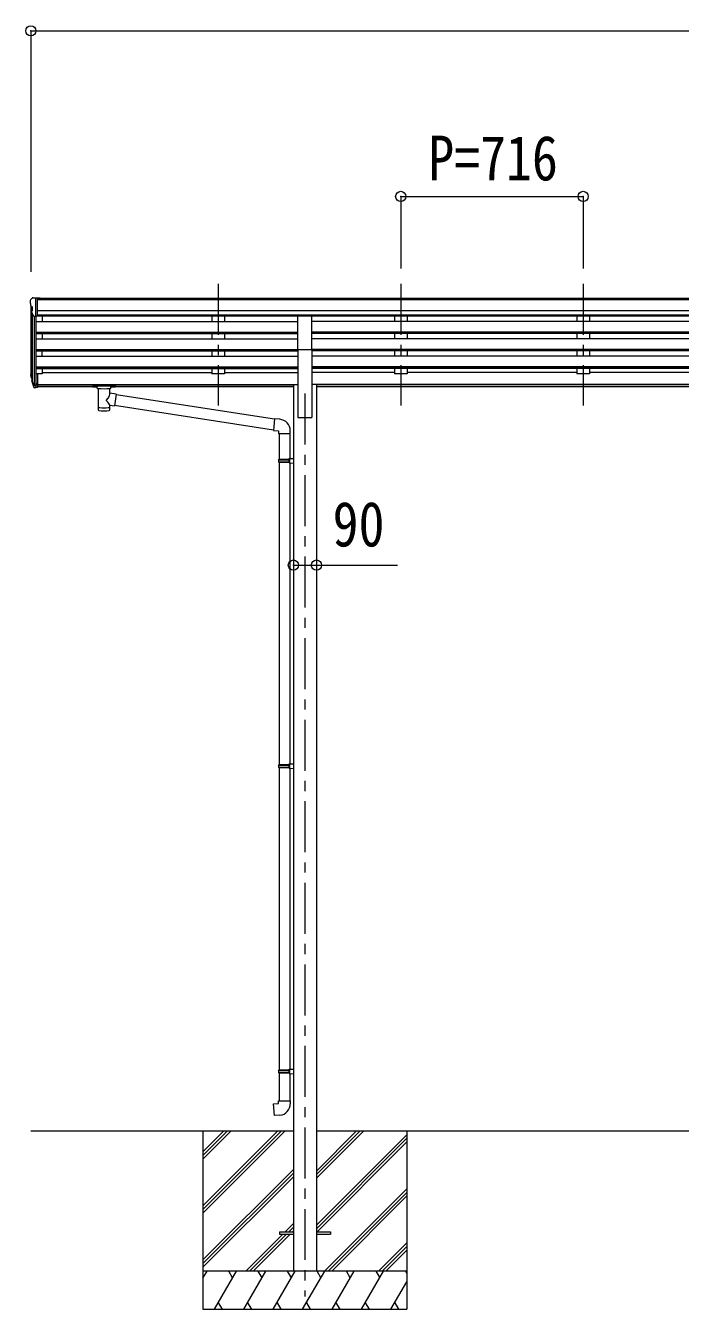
# Model space of a CAD drawing. Units: millimetres at full size, sheet at 1:40; some dimension numbers follow another scale. Extents: x -11243 to 11243, y -7760 to 7760.
# Drawn here: x 1941 to 4510, y -4927 to 110 of the extents above; entities that cross this region are included whole.
import ezdxf
from ezdxf.enums import TextEntityAlignment as Align

# ---------------------------------------------------------------- set-up
doc = ezdxf.new("R2010")
doc.units = ezdxf.units.MM
doc.header["$LTSCALE"] = 40
doc.header["$PDMODE"] = 32
doc.header["$PDSIZE"] = 40
doc.linetypes.add('CHAIN1', pattern=[8, 5, -1, 1, -1])
for name, color, linetype, lineweight in [('0-0_0', 7, 'Continuous', 9), ('0-1_本体', 5, 'CHAIN1', 9), ('0-3_ELV2', 4, 'Continuous', 9), ('0-6_OTH_LINE', 6, 'Continuous', 9), ('0-9_OUTLINE', 7, 'Continuous', 9)]:
    doc.layers.add(name, color=color, linetype=linetype, lineweight=lineweight)
doc.styles.add('ＭＳ ゴシック', font='')
doc.styles.get('ＭＳ ゴシック').set_extended_font_data('MS Gothic')

msp = doc.modelspace()

# ---------------------------------------------------------------- linework, layer by layer
at = {"layer": '0-0_0'}
for p, q in [((1960.52, -4226.61), (2991.32, -4226.61)), ((2636.52, -4226.61), (2636.52, -4926.61)), ((2636.52, -4520.79), (2930.69, -4226.61)), ((2636.52, -4534.93), (2944.84, -4226.61)), ((2636.52, -4549.07), (2958.98, -4226.61)), ((2636.52, -4336.94), (2746.85, -4226.61)), ((2636.52, -4322.8), (2732.7, -4226.61)), ((2636.52, -4308.66), (2718.56, -4226.61)), ((3081.72, -4226.61), (5891.32, -4226.61)), ((3081.72, -4412.24), (3267.35, -4226.61)), ((3081.72, -4398.1), (3253.2, -4226.61)), ((3081.72, -4383.96), (3239.06, -4226.61)), ((3436.52, -4226.61), (3436.52, -4926.61)), ((3081.72, -4596.09), (3436.52, -4241.29)), ((3081.72, -4610.23), (3436.52, -4255.44)), ((3083.98, -4622.11), (3436.52, -4269.58)), ((2636.52, -4732.92), (2991.32, -4378.12)), ((2636.52, -4747.06), (2991.32, -4392.27)), ((2636.52, -4761.21), (2991.32, -4406.41)), ((3113.32, -4776.61), (3436.52, -4453.42)), ((3127.47, -4776.61), (3436.52, -4467.57)), ((3141.61, -4776.61), (3436.52, -4481.71)), ((2804.96, -4776.61), (2950.46, -4631.11)), ((2819.1, -4776.61), (2964.6, -4631.11)), ((2833.24, -4776.61), (2978.74, -4631.11)), ((2959.46, -4622.11), (2991.32, -4590.26)), ((2973.6, -4622.11), (2991.32, -4604.4)), ((2987.74, -4622.11), (2991.32, -4618.54)), ((3325.46, -4776.61), (3436.52, -4665.56)), ((3339.6, -4776.61), (3436.52, -4679.7)), ((3353.74, -4776.61), (3436.52, -4693.84)), ((3436.52, -4776.61), (2636.52, -4776.61)), ((2636.52, -4804.12), (2652.39, -4776.61)), ((2681.26, -4926.61), (2767.86, -4776.61)), ((2752.86, -4802.59), (2737.86, -4776.61)), ((2796.73, -4926.61), (2883.33, -4776.61)), ((2868.33, -4802.6), (2853.33, -4776.61)), ((2912.2, -4926.61), (2998.8, -4776.61)), ((2983.8, -4802.6), (2968.8, -4776.61)), ((3027.67, -4926.61), (3114.27, -4776.61)), ((3099.27, -4802.59), (3084.27, -4776.61)), ((3143.14, -4926.61), (3229.74, -4776.61)), ((3214.74, -4802.59), (3199.74, -4776.61)), ((3258.61, -4926.61), (3345.21, -4776.61)), ((3315.21, -4776.61), (3330.21, -4802.59)), ((3430.68, -4776.61), (3436.52, -4786.71)), ((3374.08, -4926.61), (3436.52, -4818.48)), ((2636.52, -4926.61), (3436.52, -4926.61)), ((2696.26, -4900.63), (2711.26, -4926.61)), ((2811.73, -4900.63), (2826.73, -4926.61)), ((2927.2, -4900.63), (2942.2, -4926.61)), ((3042.67, -4900.63), (3057.67, -4926.61)), ((3158.14, -4900.63), (3173.14, -4926.61)), ((3273.61, -4900.63), (3288.61, -4926.61)), ((3389.08, -4900.63), (3404.08, -4926.61))]:
    msp.add_line(p, q, dxfattribs=at)
at = {"layer": '0-1_本体'}
for p, q in [((2696.51, -902.21), (2696.51, -1379.73)), ((2696.52, -902.21), (2696.52, -1379.73)), ((3412.51, -902.21), (3412.51, -1379.73)), ((3412.52, -902.21), (3412.52, -1379.73)), ((4128.51, -902.21), (4128.51, -1379.73)), ((4128.52, -902.21), (4128.52, -1379.73)), ((3036.52, -1333.05), (3036.52, -4876.61))]:
    msp.add_line(p, q, dxfattribs=at)
at = {"layer": '0-3_ELV2'}
for p, q in [((1958.52, -967.33), (1958.52, -967.96)), ((1960.52, -988.53), (1960.52, -1254.97)), ((1961.05, -989.14), (1966.37, -992.21)), ((1965.42, -958.52), (1961.36, -964.33)), ((1968.52, -957.96), (1966.18, -958.1)), ((1966.52, -992.47), (1966.52, -1008.75)), ((1968.52, -957.96), (1987.02, -957.96)), ((1980.52, -1030.94), (1980.52, -957.96)), ((1987.02, -957.96), (1997.02, -958.04)), ((1987.02, -1029.94), (1987.02, -957.96)), ((6986.02, -959.56), (1987.02, -959.56)), ((6986.02, -964.78), (1987.02, -964.78)), ((1997.02, -959.56), (1997.02, -958.04)), ((1972.89, -1029.13), (1963.89, -1013.53)), ((1965.49, -1016.3), (1965.49, -1281.68)), ((1974.52, -1030.47), (1974.51, -1300.11)), ((1980.52, -1030.94), (1975.31, -1030.62)), ((1980.52, -1030.94), (1980.51, -1255.34)), ((1980.51, -1049.86), (3009.01, -1049.86)), ((1987.02, -1029.94), (1980.52, -1029.94)), ((6986.02, -1008.31), (1987.02, -1008.31)), ((6986.02, -1026.16), (1987.02, -1026.16)), ((3009.02, -1029.41), (1987.02, -1029.41)), ((2005.51, -1029.41), (2005.51, -1049.86)), ((2671.51, -1029.41), (2671.51, -1049.86)), ((2721.51, -1029.41), (2721.51, -1049.86)), ((3009.02, -1160.38), (3009.02, -1028.59)), ((3009.02, -1028.59), (3064.02, -1028.59)), ((5909.01, -1049.86), (3064.01, -1049.86)), ((3064.02, -1160.38), (3064.02, -1028.59)), ((5909.02, -1029.41), (3064.02, -1029.41)), ((3387.51, -1029.41), (3387.51, -1049.86)), ((3437.51, -1029.41), (3437.51, -1049.86)), ((4103.51, -1029.41), (4103.51, -1049.86)), ((4153.51, -1029.41), (4153.51, -1049.86)), ((1980.51, -1091.74), (3009.01, -1091.74)), ((1980.51, -1093.23), (3009.01, -1093.23)), ((1980.51, -1097.55), (3009.01, -1097.55)), ((2005.51, -1097.55), (2005.51, -1118.35)), ((2671.51, -1097.55), (2671.51, -1118.35)), ((2721.51, -1097.55), (2721.51, -1118.35)), ((5909.01, -1091.74), (3064.01, -1091.74)), ((5909.01, -1093.23), (3064.01, -1093.23)), ((5909.01, -1097.55), (3064.01, -1097.55)), ((3387.51, -1097.55), (3387.51, -1118.35)), ((3437.51, -1097.55), (3437.51, -1118.35)), ((4103.51, -1097.55), (4103.51, -1118.35)), ((4153.51, -1097.55), (4153.51, -1118.35)), ((1980.51, -1118.35), (3009.01, -1118.35)), ((5909.01, -1118.35), (3064.01, -1118.35)), ((1980.51, -1160.23), (3009.01, -1160.23)), ((1980.51, -1161.73), (3009.01, -1161.73)), ((1980.51, -1166.04), (3009.01, -1166.04)), ((1980.51, -1186.84), (3009.01, -1186.84)), ((2005.51, -1186.84), (2005.51, -1166.04)), ((2671.51, -1166.04), (2671.51, -1186.84)), ((2721.51, -1166.04), (2721.51, -1186.84)), ((3009.02, -1160.38), (3009.02, -1426.61)), ((3009.02, -1160.38), (3064.02, -1160.38)), ((5909.01, -1160.23), (3064.01, -1160.23)), ((5909.01, -1161.73), (3064.01, -1161.73)), ((5909.01, -1166.04), (3064.01, -1166.04)), ((5909.01, -1186.84), (3064.01, -1186.84)), ((3064.02, -1160.38), (3064.02, -1426.61)), ((3387.51, -1166.04), (3387.51, -1186.84)), ((3437.51, -1166.04), (3437.51, -1186.84)), ((4103.51, -1166.04), (4103.51, -1186.84)), ((4153.51, -1166.04), (4153.51, -1186.84)), ((1980.51, -1228.72), (3009.01, -1228.72)), ((1980.51, -1230.22), (3009.01, -1230.22)), ((1980.51, -1234.54), (3009.01, -1234.54)), ((1980.51, -1255.34), (1980.51, -1310.11)), ((1987.01, -1255.34), (1980.51, -1255.34)), ((1987.01, -1255.34), (1987.01, -1309.37)), ((2005.51, -1255.97), (1987.01, -1255.97)), ((2005.51, -1234.54), (2005.51, -1255.97)), ((2005.51, -1251.03), (2671.51, -1251.03)), ((2671.51, -1234.54), (2671.51, -1255.97)), ((2721.51, -1255.97), (2671.51, -1255.97)), ((2721.51, -1234.54), (2721.51, -1255.97)), ((2721.51, -1251.03), (3009.01, -1251.03)), ((5909.01, -1228.72), (3064.01, -1228.72)), ((5909.01, -1230.22), (3064.01, -1230.22)), ((5909.01, -1234.54), (3064.01, -1234.54)), ((3387.51, -1251.03), (3064.01, -1251.03)), ((3387.51, -1234.54), (3387.51, -1255.97)), ((3437.51, -1255.97), (3387.51, -1255.97)), ((3437.51, -1234.54), (3437.51, -1255.97)), ((4103.51, -1251.03), (3437.51, -1251.03)), ((4103.51, -1234.54), (4103.51, -1255.97)), ((4153.51, -1255.97), (4103.51, -1255.97)), ((4153.51, -1234.54), (4153.51, -1255.97)), ((4819.51, -1251.03), (4153.51, -1251.03)), ((1961.61, -1269.53), (1965.49, -1277.47)), ((1962.21, -1268.15), (1965.49, -1275.21)), ((1963.92, -1280.8), (1964.26, -1285.21)), ((1964.26, -1285.21), (1973.07, -1308.75)), ((1964.88, -1284.64), (1973.07, -1300.82)), ((1974.08, -1299.69), (1966.33, -1284.29)), ((1980.51, -1300.37), (1975.38, -1300.37)), ((1980.51, -1302.18), (1975.67, -1302.18)), ((1987.01, -1295.47), (1980.51, -1295.47)), ((1987.01, -1300.35), (1980.51, -1300.35)), ((1987.01, -1309.37), (1980.51, -1309.37)), ((1987.01, -1298.04), (2991.31, -1298.04)), ((1987.01, -1299.44), (2991.31, -1299.44)), ((2221.01, -1307.13), (1987.01, -1307.13)), ((2991.31, -1307.13), (2275.01, -1307.13)), ((2991.32, -1297.61), (2991.32, -4776.61)), ((2991.32, -1297.61), (3009.02, -1297.61)), ((3081.72, -1297.61), (3064.02, -1297.61)), ((5891.31, -1298.04), (3081.71, -1298.04)), ((5891.31, -1299.44), (3081.71, -1299.44)), ((5891.31, -1307.13), (3081.71, -1307.13)), ((3081.72, -1297.61), (3081.72, -4776.61)), ((1980.51, -1310.11), (1975.67, -1310.11)), ((3009.02, -1426.61), (3064.02, -1426.61)), ((2936.52, -4622.11), (2936.52, -4631.11)), ((2936.52, -4622.11), (2991.32, -4622.11)), ((2936.52, -4631.11), (2991.32, -4631.11)), ((3081.72, -4622.11), (3136.52, -4622.11)), ((3081.72, -4631.11), (3136.52, -4631.11)), ((3136.52, -4622.11), (3136.52, -4631.11))]:
    msp.add_line(p, q, dxfattribs=at)
for centre, radius, start, end in [((1961.52, -967.33), 3, 93, 180), ((2160.52, -967.96), 202, 180, 184.94904), ((1965.42, -984.77), 6.18, 185.7035, 224.99897), ((1966.24, -959.1), 1, 93.5, 145), ((1966.22, -992.47), 0.3, 0, 60), ((1966.49, -1012.03), 3, 94.7167, 210), ((1966.22, -1008.75), 0.3, 274.7167, 0), ((1975.49, -1027.63), 3, 210, 266.5), ((1989.7, -1260.41), 29.53, 186.50806, 197.98144), ((1991.1, -1258.65), 30.41, 187.1552, 198.19734)]:
    msp.add_arc(centre, radius, start, end, dxfattribs=at)
for centre, major_axis, ratio, start_param, end_param in [((2049.17, -1260.84), (-89.06, 1.43), 0.57596, 6.1962358, 6.3678173), ((2048.38, -1254.17), (87.93, 4.42), 0.541684, 3.0659337, 3.2228513), ((1965.23, -1280.8), (1.3, 0), 0.90356, 1.3700892, 3.347195), ((2051.15, -1264.61), (-89.07, 0), 0.90356, 0.2056023, 0.2515348), ((2050.43, -1260.75), (-88.05, 0), 0.90356, 0.2662965, 0.3003836), ((1975.67, -1299.47), (-3, 0), 0.90356, 0.5235988, 1.5707963), ((1975.67, -1307.4), (3, 0), 0.90356, 3.6651914, 4.712389), ((1975.38, -1299.01), (-1.5, 0), 0.90356, 0.5235988, 1.5707963)]:
    msp.add_ellipse(centre, major_axis=major_axis, ratio=ratio, start_param=start_param, end_param=end_param, dxfattribs=at)
at = {"layer": '0-6_OTH_LINE'}
for p, q in [((1960.52, 90.44), (1960.52, -854.97)), ((1960.52, 90.44), (7012.52, 90.44)), ((3412.52, -559.56), (3412.52, -842.01)), ((3412.52, -559.56), (4128.52, -559.56)), ((4128.52, -559.56), (4128.52, -842.01)), ((2991.32, -2006.17), (3081.72, -2006.17))]:
    msp.add_line(p, q, dxfattribs=at)
at = {"layer": '0-6_OTH_LINE', "lineweight": 18}
msp.add_line((3081.72, -2006.17), (3399.99, -2006.17), dxfattribs=at)
at = {"layer": '0-6_OTH_LINE'}
for p in [(1960.52, 90.44), (3412.52, -559.56), (4128.52, -559.56), (2991.32, -2006.17), (3081.72, -2006.17)]:
    msp.add_point(p, dxfattribs=at)
at = {"layer": '0-9_OUTLINE'}
for p, q in [((2204.51, -1300.21), (2204.51, -1305.97)), ((2206.51, -1299.55), (2289.51, -1299.55)), ((2206.51, -1301.73), (2289.51, -1301.73)), ((2206.51, -1306.64), (2221.01, -1306.64)), ((2221.01, -1312.28), (2221.01, -1305.73)), ((2275.01, -1312.28), (2275.01, -1305.73)), ((2275.01, -1306.64), (2289.51, -1306.64)), ((2291.51, -1300.21), (2291.51, -1305.97)), ((2225.11, -1313.2), (2225.1, -1398.64)), ((2270.91, -1331.95), (2270.91, -1313.2)), ((2296.13, -1335.85), (2270.91, -1331.94)), ((2296.13, -1335.85), (2289.11, -1381.11)), ((2917.13, -1434.25), (2295.82, -1337.87)), ((2270.93, -1398.64), (2270.91, -1377.97)), ((2270.91, -1378.29), (2289.11, -1381.11)), ((2913.46, -1476.19), (2289.38, -1379.37)), ((2938.13, -1434.21), (2917.29, -1432.39)), ((2933.2, -1489.96), (2979.2, -1489.96)), ((2935.31, -1489.96), (2935.31, -1590.68)), ((2977.31, -1489.96), (2977.31, -1588.12)), ((2979.2, -1489.96), (2979.2, -1479.04)), ((2933.31, -1592.68), (2934.31, -1590.68)), ((2933.31, -1592.68), (2977.31, -1592.68)), ((2933.31, -1592.68), (2933.31, -1600.68)), ((2933.31, -1600.68), (2977.31, -1600.68)), ((2933.31, -1600.68), (2934.31, -1602.68)), ((2934.31, -1590.68), (2977.31, -1590.68)), ((2934.31, -1602.68), (2977.31, -1602.68)), ((2935.31, -1602.68), (2935.31, -2788.87)), ((2972.84, -1592.68), (2972.41, -1590.68)), ((2975.31, -1588.18), (2991.31, -1587.71)), ((2975.31, -1590.18), (2975.31, -1588.18)), ((2975.31, -1590.18), (2977.31, -1590.18)), ((2975.31, -1605.18), (2975.31, -1603.18)), ((2975.31, -1605.18), (2991.31, -1605.65)), ((2977.31, -1605.24), (2977.31, -2786.31)), ((2991.31, -1587.71), (2991.31, -1605.65)), ((2933.31, -2790.87), (2934.31, -2788.87)), ((2933.31, -2790.87), (2977.31, -2790.87)), ((2933.31, -2790.87), (2933.31, -2798.87)), ((2933.31, -2798.87), (2977.31, -2798.87)), ((2933.31, -2798.87), (2934.31, -2800.87)), ((2934.31, -2788.87), (2977.31, -2788.87)), ((2934.31, -2800.87), (2977.31, -2800.87)), ((2935.31, -2800.87), (2935.31, -3987.06)), ((2972.84, -2790.87), (2972.41, -2788.87)), ((2975.31, -2786.37), (2991.31, -2785.9)), ((2975.31, -2788.37), (2975.31, -2786.37)), ((2975.31, -2788.37), (2977.31, -2788.37)), ((2975.31, -2803.37), (2975.31, -2801.37)), ((2975.31, -2803.37), (2991.31, -2803.84)), ((2977.31, -2803.43), (2977.31, -3984.5)), ((2991.31, -2785.9), (2991.31, -2803.84)), ((2933.31, -3989.06), (2934.31, -3987.06)), ((2933.31, -3989.06), (2977.31, -3989.06)), ((2933.31, -3989.06), (2933.31, -3997.06)), ((2933.31, -3997.06), (2977.31, -3997.06)), ((2933.31, -3997.06), (2934.31, -3999.06)), ((2934.31, -3987.06), (2977.31, -3987.06)), ((2934.31, -3999.06), (2977.31, -3999.06)), ((2935.31, -3999.06), (2935.31, -4109.06)), ((2972.84, -3989.06), (2972.41, -3987.06)), ((2975.31, -3984.56), (2991.31, -3984.09)), ((2975.31, -3986.56), (2975.31, -3984.56)), ((2975.31, -3986.56), (2977.31, -3986.56)), ((2975.31, -4001.56), (2975.31, -3999.56)), ((2975.31, -4001.56), (2991.31, -4002.03)), ((2977.31, -4001.62), (2977.31, -4109.06)), ((2991.31, -3984.09), (2991.31, -4002.03)), ((2933.31, -4109.06), (2979.31, -4109.06)), ((2933.31, -4119.06), (2933.31, -4109.06)), ((2979.31, -4109.06), (2979.31, -4119.97))]:
    msp.add_line(p, q, dxfattribs=at)
for points in [[(2204.51, -1300.21), (2204.55, -1300.02), (2204.64, -1299.88), (2204.73, -1299.79), (2204.83, -1299.73), (2204.96, -1299.68), (2205.25, -1299.62), (2205.74, -1299.57), (2206.28, -1299.55), (2206.51, -1299.55)], [(2204.51, -1305.97), (2204.55, -1306.17), (2204.64, -1306.31), (2204.73, -1306.4), (2204.83, -1306.46), (2204.96, -1306.51), (2205.25, -1306.57), (2205.74, -1306.61), (2206.28, -1306.63), (2206.51, -1306.64)], [(2289.51, -1299.55), (2289.87, -1299.55), (2290.4, -1299.58), (2290.85, -1299.63), (2291.15, -1299.71), (2291.32, -1299.81), (2291.44, -1299.95), (2291.51, -1300.13), (2291.51, -1300.21)], [(2289.51, -1306.64), (2289.87, -1306.63), (2290.4, -1306.61), (2290.85, -1306.56), (2291.15, -1306.48), (2291.32, -1306.38), (2291.44, -1306.24), (2291.51, -1306.06), (2291.51, -1305.97)], [(2917.29, -1432.39), (2913.28, -1478.22), (2933.2, -1479.96), (2933.2, -1489.96)], [(2972.84, -1592.68), (2972.84, -1600.68), (2972.41, -1602.68)], [(2975.31, -1603.18), (2977.31, -1603.18), (2977.31, -1590.18)], [(2972.84, -2790.87), (2972.84, -2798.87), (2972.41, -2800.87)], [(2975.31, -2801.37), (2977.31, -2801.37), (2977.31, -2788.37)], [(2972.84, -3989.06), (2972.84, -3997.06), (2972.41, -3999.06)], [(2975.31, -3999.56), (2977.31, -3999.56), (2977.31, -3986.56)], [(2938.24, -4164.8), (2917.4, -4166.62), (2913.39, -4120.8), (2933.31, -4119.06)]]:
    msp.add_lwpolyline(points, dxfattribs=at)
for centre, start, end in [((2934.2, -1479.04), 0, 85), ((2934.31, -4119.97), 275, 0)]:
    msp.add_arc(centre, 45, start, end, dxfattribs=at)
for centre, major_axis, ratio, start_param, end_param in [((2206.51, -1301.95), (2, 0), 0.109601, 3.1415927, 4.712389), ((2248.01, -1305.73), (27, 0), 0.070066, 6.2831853, 9.424778), ((2289.51, -1301.95), (2, 0), 0.109601, 4.712389, 6.2831853), ((2248.01, -1312.2), (27.06, 0), 0.069685, 3.1415927, 6.2831853), ((2248.01, -1358.48), (-22.81, -26.62), 0.234429, 1.6855472, 3.1268519), ((2259.01, -1309.72), (16, 0), 0.361356, 6.2636979, 6.2831853), ((2248.01, -1398.64), (22.92, 0), 0.101955, 3.1415499, 6.2833984), ((2248.01, -1386.2), (22.91, 0), 0.122865, 3.1415927, 6.2831853), ((2250.57, -1355.83), (20.32, -22.25), 0.045535, 0.0389954, 1.3075346)]:
    msp.add_ellipse(centre, major_axis=major_axis, ratio=ratio, start_param=start_param, end_param=end_param, dxfattribs=at)

# ---------------------------------------------------------------- texts
at = {"layer": '0-6_OTH_LINE', "color": 7, "style": 'ＭＳ ゴシック', "width": 0.85}
for s, p in [('P=716', (3520.52, -549.56)), ('90', (3145.21, -1985.88))]:
    msp.add_text(s, height=176, dxfattribs=at).set_placement(p, align=Align.BOTTOM_LEFT)

doc.saveas('drawing.dxf')
